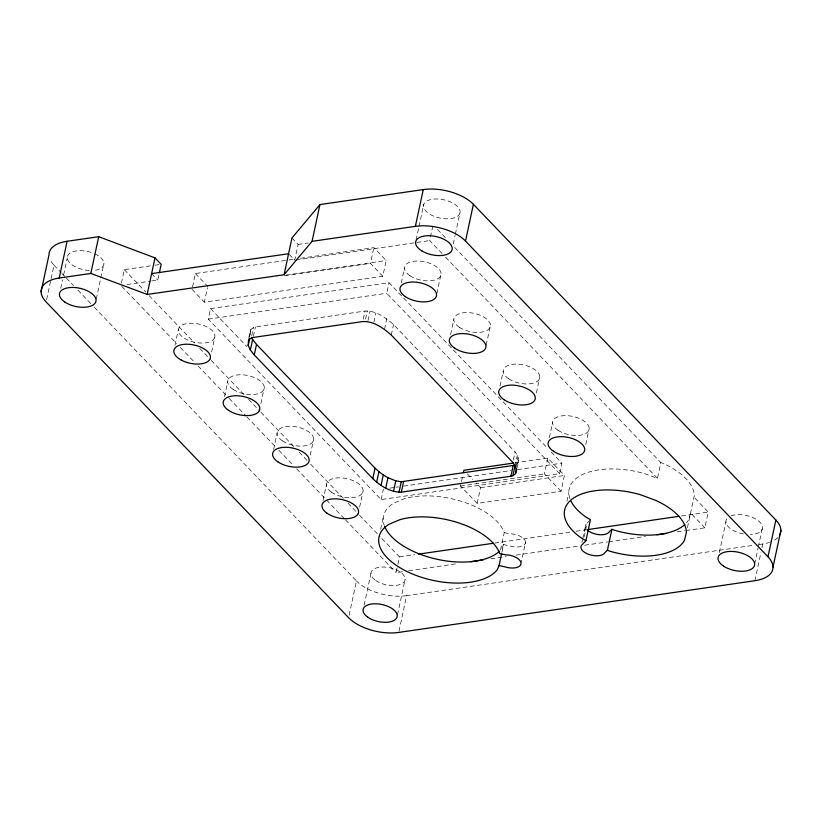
<?xml version="1.0" encoding="UTF-8"?>
<svg xmlns="http://www.w3.org/2000/svg" width="822" height="822" viewBox="0 0 822 822"><rect width="100%" height="100%" fill="white"/><g stroke="black" fill="none" stroke-linecap="round" stroke-linejoin="round"><path stroke-width="0.62" stroke-dasharray="4.11 3.08" d="M46.649 299.506L50.851 279.901M51.118 278.679L54.005 265.198A37.247 18.68 12.1 0 1 50.286 260.04M60.725 288.399L62.564 279.819M63.623 274.918L67.301 257.759M96.308 298.992L103.921 263.451M121.44 282.994L124.297 269.667L153.796 265.383M151.649 280.96L157.793 280.066L159.088 274.014M175.004 345.189L178.446 329.129M192.533 286.878L195.389 273.541L287.782 260.132M300.441 258.293L373.846 247.638L386.186 260.523L382.805 276.284L204.359 302.188L207.483 287.638M551.202 452.049L561.847 463.156L559.597 473.657L381.141 499.56L208.285 319.131L210.535 308.63L388.981 282.727L547.658 448.35M211.634 351.98L214.819 337.154A18.629 9.34 12.1 0 0 189.43 323.262A18.629 9.34 12.1 0 0 185.649 339.003A18.629 9.34 12.1 0 0 214.819 337.154M224.519 396.656L227.694 381.829M248.932 336.928L250.802 329.56L253.453 327.475L255.406 326.971L364.999 311.055C375.931 310.49 385.693 317.631 393.512 324.536L515.075 451.925C519.494 456.683 518.631 463.207 516.699 468.859M248.799 338.89L250.802 329.56M251.696 335.643L253.453 327.475M253.402 336.301L255.406 326.971M260.882 403.592L264.324 387.522M291.954 237.99L298.129 244.432L294.749 260.184L288.584 253.741M273.623 449.439L277.076 433.369M310.254 455.131L313.706 439.061M382.805 276.284L370.465 263.4L373.846 247.638M323.025 500.506L326.468 484.446M363.242 319.224L364.999 311.055M365.564 319.111L367.321 310.942M367.958 320.539L369.962 311.209M373.876 322.183L375.88 312.843M559.597 473.657L386.73 293.228L388.981 282.727M384.532 329.293L386.782 318.792M401.27 282.943L404.445 268.116M391.262 335.047L393.512 324.536M416.138 239.911L418.768 227.663M419.025 226.43L423.751 204.38M359.615 507.133L363.067 491.073M349.134 615.236L356.491 580.928L93.924 306.863M442.092 253.546L429.68 240.599L432.804 226.06M381.141 499.56L383.391 489.059M364.125 605.218L370.958 573.355M380.699 529.245L383.35 516.884M436.842 293.577L441.075 273.798M453.251 244.062L455.09 235.482M455.357 234.26L459.817 213.422A18.629 9.34 12.1 0 0 435.547 198.986A18.629 9.34 12.1 0 0 429.988 214.295A18.629 9.34 12.1 0 0 459.817 213.422M402.41 571.722L396.091 572.657L397.653 565.382M397.91 564.169L399.471 556.895L380.833 537.444M450.651 334.482L453.826 319.655M397.519 614.753L405.133 579.222M398.989 631.204L406.613 595.662L753.918 545.243M486.213 345.117L490.457 325.337M514.726 462.889L547.76 458.09L564.406 475.476L561.036 491.227L477.192 503.403L460.536 486.018L462.878 475.116M500.023 386.021L503.198 371.195M477.192 503.403L480.562 487.641L476.185 483.069M513.318 460.094L515.075 451.925M515.034 466.002L517.285 455.501M516.134 467.06L518.137 457.731M500.526 549.98L504.235 532.677A62.082 31.133 12.1 0 0 404.496 498.635L393.851 503.095A62.082 31.133 12.1 0 0 384.203 525.268M501.985 551.963L503.578 544.544L510.236 546.034A12.412 6.227 12.1 0 0 525.525 542.294L521.292 562.063M536.386 392.947L539.828 376.887M549.404 437.561L552.579 422.734M561.036 491.227L544.38 473.852L547.76 458.09M566.954 501.194L568.803 492.542M585.767 444.486L589.21 428.426M581.945 542.335L582.479 539.859M582.747 538.626L585.387 526.265M584.072 536.941L586.99 523.347L589.569 520.583M569.944 498.615A62.082 31.133 12.1 0 1 645.28 473.842L657.446 478.332L660.816 462.581L453.446 246.117M687.449 527.611L694.282 495.758A62.082 31.133 12.1 0 0 663.426 463.546L660.816 462.581M685.938 530.58L704.855 527.827L708.235 512.075L693.932 497.146L694.282 495.758M719.342 552.487L725.908 521.857M754.647 564.067L758.069 548.14M758.326 546.907L762.528 527.303M754.904 580.722L760.946 552.538M761.994 547.637L762.785 543.959A37.247 18.68 12.1 0 0 769.361 542.448M518.456 460.69L517.768 463.135L516 464.522M503.578 544.544L501.8 548.634A62.082 31.133 12.1 0 1 500.362 550.319M408.719 570.797L457.967 563.563M155.019 265.208L161.174 264.314M298.129 244.432L308.219 242.963M289.046 259.947L295.375 259.033M127.061 284.535L150.416 281.145M296.012 260.009L429.68 240.599M286.21 275.041L386.186 260.523M284.402 275.894L370.465 263.4M208.285 319.131L386.73 293.228M389.72 488.145L394.786 487.405M396.05 487.22L398.588 486.86M403.643 486.121L511.222 470.503M517.552 469.588L561.847 463.156M460.536 486.018L544.38 473.852M480.562 487.641L564.406 475.476M399.471 556.895L414.72 554.686M494.772 543.065L569.738 532.183M576.088 531.259L586.261 529.779M681.551 515.949L708.235 512.075M490.868 558.785L506.075 556.586M516.216 555.117L579.592 545.962M584.668 545.222L607.479 541.934M608.753 541.749L645.506 536.437M677.112 531.855L684.685 530.755M758.983 544.513L762.785 543.959M504.235 532.677L510.082 533.786A12.412 6.227 12.1 0 1 525.525 542.294M437.489 229.472L446.356 238.719M445.637 257.255L657.446 478.332M704.855 527.827L690.552 512.897L688.928 519.391A62.082 31.133 12.1 0 1 686.411 522.926M467.42 473.924L472.681 479.411M195.389 273.541L207.74 286.426M192.019 289.303L204.359 302.188M210.535 308.63L246.877 346.565M151.618 273.623L157.793 280.066M124.297 269.667L145.597 291.902M149.152 295.612L194.424 342.866M199.746 348.425L210.401 359.543M211.285 360.468L245.018 395.68M248.573 399.389L260.112 411.432M260.995 412.356L293.844 446.634M299.167 452.192L307.151 460.536M310.706 464.245L343.545 498.522M347.983 503.156L358.639 514.274M359.522 515.199L379.939 536.509M121.8 286.354L176.843 343.791M180.388 347.5L194.598 362.327M198.143 366.037L228.321 397.54M229.215 398.465L246.076 416.066M246.97 416.99L275.37 446.644M278.925 450.343L293.125 465.17M296.68 468.879L344.613 518.908M345.497 519.843L396.091 572.657M54.005 265.198L61.105 272.606M61.989 273.531L65.534 277.23M66.428 278.155L73.518 285.563M77.956 290.197L93.03 305.938M250.186 331.091L250.433 334.955M777.828 537.578A37.247 18.68 12.1 0 1 770.337 542.109M406.613 595.662A37.247 18.68 12.1 0 1 356.491 580.928M731.025 515.897A18.629 9.34 12.1 0 1 759.59 521.847A18.629 9.34 12.1 0 1 750.435 534.506M743.376 533.93A18.629 9.34 12.1 0 1 727.48 518.076M94.664 253.793A18.629 9.34 12.1 0 1 94.869 270.274M89.3 270.5A18.629 9.34 12.1 0 1 67.435 256.546A18.629 9.34 12.1 0 1 93.616 253.33M585.829 527.971A12.412 6.227 12.1 0 1 586.99 523.347M375.654 580.435A17.385 8.713 12.1 0 0 404.445 581.39A17.385 8.713 12.1 0 0 384.038 567.036A17.385 8.713 12.1 0 0 375.654 580.435M331.266 492.039A18.629 9.34 12.1 0 0 362.235 493.385A18.629 9.34 12.1 0 0 340.791 477.859A18.629 9.34 12.1 0 0 331.266 492.039M282.521 440.931A18.629 9.34 12.1 0 0 313.11 441.424A18.629 9.34 12.1 0 0 290.536 426.289A18.629 9.34 12.1 0 0 282.521 440.931M233.14 389.392A18.629 9.34 12.1 0 0 263.728 389.885A18.629 9.34 12.1 0 0 241.154 374.75A18.629 9.34 12.1 0 0 233.14 389.392M558.025 430.296A18.629 9.34 12.1 0 0 588.614 430.79A18.629 9.34 12.1 0 0 566.039 415.644A18.629 9.34 12.1 0 0 558.025 430.296M508.654 378.757A18.629 9.34 12.1 0 0 539.242 379.25A18.629 9.34 12.1 0 0 516.668 364.105A18.629 9.34 12.1 0 0 508.654 378.757M459.272 327.218A18.629 9.34 12.1 0 0 489.861 327.711A18.629 9.34 12.1 0 0 467.286 312.565A18.629 9.34 12.1 0 0 459.272 327.218M409.89 275.678A18.629 9.34 12.1 0 0 440.489 276.171A18.629 9.34 12.1 0 0 417.915 261.026A18.629 9.34 12.1 0 0 409.89 275.678"/><path stroke-width="1.23" d="M41.1 291.676L48.981 254.912A37.247 18.68 12.1 0 1 67.096 241.278L98.702 236.695L154.998 257.872L161.174 264.314L159.355 272.801M59.215 278.042L90.821 273.449L147.159 294.44L284.073 274.753L291.954 237.99L319.943 204.575L423.268 189.574A37.247 18.68 12.1 0 1 473.39 204.308L775.876 520.049L767.995 556.802A37.247 18.68 12.1 0 1 754.904 580.722L398.732 632.426A37.247 18.68 12.1 0 1 348.61 617.692L46.124 301.951A37.247 18.68 12.1 0 1 59.215 278.042L67.096 241.278M90.821 273.449L98.702 236.695M147.159 294.44L154.998 257.872M248.182 345.456L248.552 340.061L251.203 337.976L253.155 337.472L362.738 321.566C373.681 320.991 383.442 328.142 391.262 335.047L512.825 462.437C515.117 465.591 517.264 469.732 515.517 473.636L512.866 475.722L510.914 476.226L401.331 492.131C390.419 492.44 380.422 485.977 372.798 478.661L254.265 354.929L250.361 350.049L248.182 345.456L249.683 338.459M250.361 350.049L252.611 339.548L251.522 337.256M254.265 354.929L256.515 344.428L252.611 339.548M284.073 274.753L312.062 241.339L319.943 204.575M312.062 241.339L415.387 226.338L423.268 189.574M372.798 478.661L375.048 468.15L256.515 344.428M376.682 482.195L378.932 471.694L375.048 468.15M381.028 485.463L383.278 474.962L378.932 471.694M385.713 488.186L387.963 477.685L383.278 474.962M393.491 491.351L395.742 480.849L387.963 477.685M398.999 492.255L401.249 481.754L515.127 465.221L512.866 475.722M401.331 492.131L403.581 481.63M767.995 556.802L465.509 241.072L473.39 204.308M463.392 472.691L463.916 470.266L513.462 463.074M510.914 476.226L513.164 465.725M515.517 473.636L516.699 468.859M499.067 565.557L505.725 567.046A12.412 6.227 12.1 0 0 521.025 563.306A12.412 6.227 12.1 0 0 505.581 554.788L499.725 553.679A62.082 31.133 12.1 0 0 399.995 519.638L389.351 524.097A62.082 31.133 12.1 0 0 412.089 573.828A62.082 31.133 12.1 0 0 497.3 569.636L499.067 565.557L501.718 553.196M684.777 524.57A62.082 31.133 12.1 0 1 614.424 530.211L611.907 529.286L607.396 550.288L604.91 552.641A12.412 6.227 12.1 0 1 588.501 554.305A12.412 6.227 12.1 0 1 582.49 544.359L585.922 540.671L590.432 519.658L586.959 517.747A62.082 31.133 12.1 0 1 570.982 501.071M773.019 567.088L780.9 530.324M611.907 529.286L609.421 531.639A12.412 6.227 12.1 0 1 599.269 534.701A12.412 6.227 12.1 0 1 587.062 529.697M151.618 273.623L288.584 253.741M418.532 554.131L493.498 543.25M587.524 529.594L679.013 516.319M470.585 561.714L483.264 559.874M656.912 534.783L665.758 533.509M395.742 480.849L401.249 481.754M607.396 550.288L609.924 551.213A62.082 31.133 12.1 0 0 684.418 540.403L686.401 532.512A62.082 31.133 12.1 0 0 655.545 500.3L640.78 494.844A62.082 31.133 12.1 0 0 572.287 498.954A62.082 31.133 12.1 0 0 582.459 538.759L585.922 540.671M775.876 520.049A37.247 18.68 12.1 0 1 779.708 535.05M415.387 226.338A37.247 18.68 12.1 0 1 465.509 241.072M499.54 551.141A62.082 31.133 12.1 0 1 437.53 559.381A62.082 31.133 12.1 0 1 384.604 526.347M367.773 617.188A17.385 8.713 12.1 0 0 396.564 618.154A17.385 8.713 12.1 0 0 376.157 603.79A17.385 8.713 12.1 0 0 367.773 617.188M64.866 302.085A18.629 9.34 12.1 0 0 95.455 302.578A18.629 9.34 12.1 0 0 72.881 287.443A18.629 9.34 12.1 0 0 64.866 302.085M422.107 251.059A18.629 9.34 12.1 0 0 451.936 250.186A18.629 9.34 12.1 0 0 427.666 235.739A18.629 9.34 12.1 0 0 422.107 251.059M723.637 566.173A18.629 9.34 12.1 0 0 754.113 566.45A18.629 9.34 12.1 0 0 731.261 551.408A18.629 9.34 12.1 0 0 723.637 566.173M181.148 360.005A18.629 9.34 12.1 0 0 210.319 358.156A18.629 9.34 12.1 0 0 184.919 344.274A18.629 9.34 12.1 0 0 181.148 360.005M228.639 410.404A18.629 9.34 12.1 0 0 259.228 410.897A18.629 9.34 12.1 0 0 236.654 395.752A18.629 9.34 12.1 0 0 228.639 410.404M278.011 461.943A18.629 9.34 12.1 0 0 308.599 462.437A18.629 9.34 12.1 0 0 286.035 447.291A18.629 9.34 12.1 0 0 278.011 461.943M326.755 513.041A18.629 9.34 12.1 0 0 357.734 514.387A18.629 9.34 12.1 0 0 336.29 498.862A18.629 9.34 12.1 0 0 326.755 513.041M405.39 296.68A18.629 9.34 12.1 0 0 435.979 297.174A18.629 9.34 12.1 0 0 413.404 282.038A18.629 9.34 12.1 0 0 405.39 296.68M454.772 348.22A18.629 9.34 12.1 0 0 485.36 348.713A18.629 9.34 12.1 0 0 462.786 333.578A18.629 9.34 12.1 0 0 454.772 348.22M504.143 399.759A18.629 9.34 12.1 0 0 534.732 400.252A18.629 9.34 12.1 0 0 512.157 385.117A18.629 9.34 12.1 0 0 504.143 399.759M553.525 451.299A18.629 9.34 12.1 0 0 584.113 451.792A18.629 9.34 12.1 0 0 561.539 436.657A18.629 9.34 12.1 0 0 553.525 451.299"/></g></svg>
